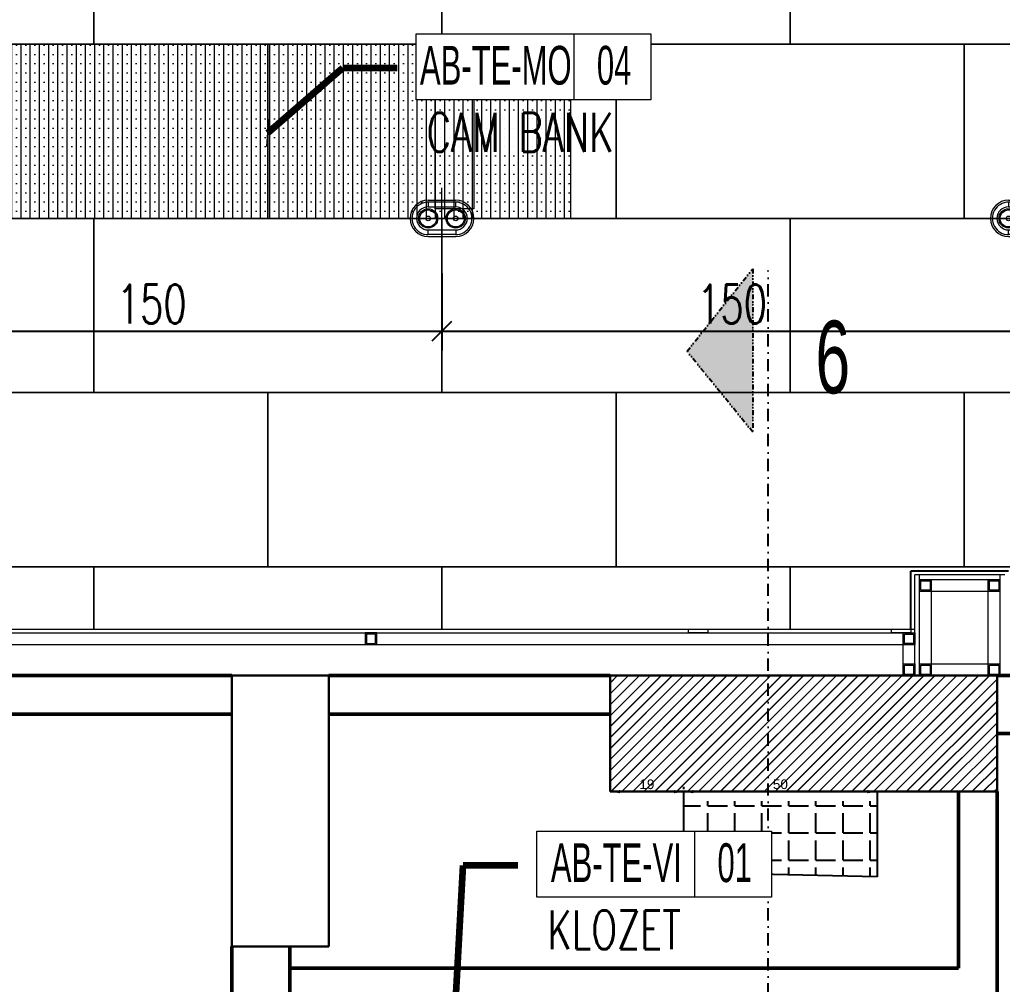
# Model space of a CAD drawing. Header units: millimetres. Extents: x 26282 to 30760, y 1404 to 4574.
# Drawn here: x 28027.6 to 28281.5, y 2150.4 to 2399.7 of the extents above; entities that cross this region are included whole.
import ezdxf
from ezdxf.enums import TextEntityAlignment as Align

# ---------------------------------------------------------------- set-up
doc = ezdxf.new("R2010")
doc.units = ezdxf.units.MM
doc.header["$LTSCALE"] = 0.25
doc.set_wipeout_variables(frame=1)
doc.header["$PDMODE"] = 3
doc.linetypes.add('DASHDOT', pattern=[25.4, 12.7, -6.35, 0, -6.35])
doc.linetypes.add('DIVIDE', pattern=[1.25, 0.5, -0.25, 0, -0.25, 0, -0.25])
for name, color, linetype, lineweight in [('AB-DUV', 4, 'Continuous', 50), ('BRONZE (3RDF)', 30, 'Continuous', 15), ('DUVAR', 22, 'Continuous', 50), ('FR-detay4', 4, 'Continuous', 20), ('GLASS (3RDF)', 140, 'Continuous', 9), ('GRİTON-tarama', 252, 'Continuous', 20), ('GYPSIUM BOARD (3RDF)', 97, 'Continuous', 20), ('LIGHTING FIXTURE (3RDF)', 20, 'Continuous', 15), ('METAL (3RDF)', 171, 'Continuous', 15), ('METAL KES', 5, 'Continuous', 5), ('METAL PROFILE (3RDF)', 251, 'Continuous', 18), ('MIPE2', 56, 'Continuous', 20), ('MKDU0', 50, 'Continuous', 30), ('SECTION LINE (3RDF)', 40, 'DIVIDE', 25), ('SERAMIK-floor (3RDF)', 32, 'Continuous', 15), ('TEXT-LOC-CODE-CEILING(3RDF)', 125, 'Continuous', 15), ('TEXT-LOC-CODE-KEY(3RDF)', 125, 'Continuous', 15), ('WIPEOUT-KEY-2(3RDF)', 9, 'Continuous', 5)]:
    doc.layers.add(name, color=color, linetype=linetype, lineweight=lineweight)
for name, color, linetype in [('BOYA (3RDF)', 151, 'Continuous'), ('DIM_RCP (3RDF)', 1, 'Continuous'), ('TEFRIS (3RDF)', 31, 'Continuous')]:
    doc.layers.add(name, color=color, linetype=linetype)
doc.styles.add('1-1-dim100', font='swissc.ttf', dxfattribs={"width": 0.75, "height": 25})
doc.styles.add('DIMTEXT', font='simplex.shx', dxfattribs={"width": 0.7})
doc.styles.add('K-20', font='simplex.shx', dxfattribs={"width": 0.7})
doc.styles.add('OLCU', font='ARIALN.TTF', dxfattribs={"width": 0.7})
doc.styles.get("Standard").update_dxf_attribs({"font": 'arial.ttf'})
doc.styles.add('STYLE1', font='cityb___.ttf', dxfattribs={"width": 0.7, "height": 3.75})
doc.dimstyles.new('(YP-ZC)D50', dxfattribs={"dimtxt": 10, "dimasz": 5, "dimexe": 5, "dimexo": 0, "dimgap": 2, "dimtad": 1, "dimdec": 1, "dimrnd": 0.5, "dimzin": 9, "dimdsep": 46, "dimtxsty": 'DIMTEXT', "dimblk": 'OBLIQUE', "dimcen": 0.09, "dimclrd": 256, "dimclre": 256, "dimclrt": 256, "dimadec": 0, "dimazin": 0, "dimtfac": 1, "dimtdec": 1, "dimtix": 1, "dimtmove": 2, "dimatfit": 3, "dimldrblk": 'OBLIQUE', "dimfxl": 15, "dimfxlon": 1, "dimtolj": 1, "dimtzin": 0, "dimlwd": -1, "dimlwe": -1, "dimarcsym": 0})
doc.dimstyles.new('ISO-25', dxfattribs={"dimtxt": 2.5, "dimasz": 2.5, "dimexe": 1.25, "dimexo": 0.625, "dimtad": 1, "dimtxsty": 'Standard', "dimcen": 2.5, "dimadec": 0, "dimazin": 0, "dimtfac": 1, "dimtmove": 0, "dimatfit": 3, "dimfxl": 1, "dimarcsym": 0})
doc.dimstyles.new('STANDARD20', dxfattribs={"dimtxt": 4, "dimasz": 2.5, "dimexe": 2.5, "dimexo": 0.1, "dimgap": 1, "dimtad": 1, "dimdec": 1, "dimdsep": 46, "dimtxsty": 'K-20', "dimblk1": 'OBLIQUE', "dimblk2": 'OBLIQUE', "dimsah": 1, "dimcen": 4.5, "dimdle": 2.5, "dimclrt": 256, "dimadec": 0, "dimazin": 0, "dimtfac": 1, "dimtdec": 1, "dimtix": 1, "dimtmove": 2, "dimatfit": 3, "dimldrblk": 'OBLIQUE', "dimfxl": 1, "dimtolj": 1, "dimarcsym": 0})

# ---------------------------------------------------------------- blocks, each defined once
blk = doc.blocks.new('A$C09803A89')
at = {"layer": 'METAL KES', "ltscale": 0.25}
for points in [[(0, 0), (3, 0), (3, 3), (0, 3)], [(0.3, 0.3), (2.7, 0.3), (2.7, 2.7), (0.3, 2.7)]]:
    blk.add_lwpolyline(points, close=True, dxfattribs=at)
blk = doc.blocks.new('*D171')
at = {"color": 0, "lineweight": -2, "ltscale": 0.25, "transparency": 16777216}
for p, q in [((28180.18, 2200.85), (28180.18, 2201.47)), ((28182.68, 2200.22), (28196.68, 2200.22)), ((28199.18, 2200.85), (28199.18, 2201.47))]:
    blk.add_line(p, q, dxfattribs=at)
at = {"color": 0, "ltscale": 0.25, "transparency": 16777216}
for points in [[(28182.68, 2200.64), (28182.68, 2199.8), (28180.18, 2200.22)], [(28196.68, 2200.64), (28196.68, 2199.8), (28199.18, 2200.22)]]:
    blk.add_solid(points, dxfattribs=at)
at = {"layer": 'Defpoints', "color": 0, "ltscale": 0.25, "transparency": 16777216}
for p in [(28180.18, 2200.22), (28199.18, 2200.22), (28199.18, 2200.22)]:
    blk.add_point(p, dxfattribs=at)
at = {"color": 0, "ltscale": 0.25, "transparency": 16777216, "insert": (28189.68, 2202.11), "char_height": 2.5, "attachment_point": 5}
blk.add_mtext('19', dxfattribs=at)
blk = doc.blocks.new('*D172')
at = {"color": 0, "lineweight": -2, "ltscale": 0.25, "transparency": 16777216}
for p, q in [((28199.18, 2200.85), (28199.18, 2201.47)), ((28201.68, 2200.22), (28246.68, 2200.22)), ((28249.18, 2199.6), (28249.18, 2198.97))]:
    blk.add_line(p, q, dxfattribs=at)
at = {"color": 0, "ltscale": 0.25, "transparency": 16777216}
for points in [[(28201.68, 2200.64), (28201.68, 2199.8), (28199.18, 2200.22)], [(28246.68, 2200.64), (28246.68, 2199.8), (28249.18, 2200.22)]]:
    blk.add_solid(points, dxfattribs=at)
at = {"layer": 'Defpoints', "color": 0, "ltscale": 0.25, "transparency": 16777216}
for p in [(28199.18, 2200.22), (28249.18, 2200.22), (28249.18, 2200.22)]:
    blk.add_point(p, dxfattribs=at)
at = {"color": 0, "ltscale": 0.25, "transparency": 16777216, "insert": (28224.18, 2202.11), "char_height": 2.5, "attachment_point": 5}
blk.add_mtext('50', dxfattribs=at)
blk = doc.blocks.new('A$C4D6E4202')
at = {"layer": 'GLASS (3RDF)', "ltscale": 0.25}
h = blk.add_hatch(dxfattribs=at)
h.set_pattern_fill('SACNCR', color=256, angle=45)
h.set_pattern_definition([(90, (-28923.2727, -4004.1375), (-2.38125, 4e-16), []), (90, (-28922.082, -4002.9469), (-2.38125, 4e-16), [0, -2.38125])])
h.paths.add_polyline_path([(200, 45), (0, 45), (0, 0), (200, 0)])
for p, q in [((0, 45), (200, 45)), ((0, 45), (0, 0)), ((200, 0), (200, 45)), ((0, 0), (200, 0))]:
    blk.add_line(p, q, dxfattribs=at)
at = {"layer": 'METAL (3RDF)', "ltscale": 0.25}
for points in [[(25, 2.5), (35, 2.5), (35, 42.5), (25, 42.5)], [(175, 2.5), (165, 2.5), (165, 42.5), (175, 42.5)]]:
    blk.add_lwpolyline(points, close=True, dxfattribs=at)
blk = doc.blocks.new('A$C5C8959E4')
at = {"layer": 'SECTION LINE (3RDF)', "ltscale": 25}
h = blk.add_hatch(color=256, dxfattribs=at)
h.dxf.hatch_style = 1
h.paths.add_polyline_path([(31.21, 0), (27.21, 26.62), (0, 28.41)])
at = {"layer": 'SECTION LINE (3RDF)', "ltscale": 10}
blk.add_lwpolyline([(31.21, 0), (27.21, 26.62), (0, 28.41)], close=True, dxfattribs=at)
blk = doc.blocks.new('A$C69A50632')
at = {"layer": 'TEXT-LOC-CODE-CEILING(3RDF)'}
blk.add_line((54.94, 0, 0), (54.94, 17.08, 0), dxfattribs=at)
at = {"layer": 'TEXT-LOC-CODE-CEILING(3RDF)', "elevation": 0}
blk.add_lwpolyline([(74.73, 0), (14.11, 0), (14.11, 17.08), (74.73, 17.08)], close=True, dxfattribs=at)
at = {"layer": 'TEXT-LOC-CODE-CEILING(3RDF)', "style": 'STYLE1', "width": 0.7}
for tag, p in [('MO-01', (24.87, 20.78, 0)), ('NO', (75.98, 20.78, 0))]:
    blk.add_attdef(tag, text='', height=16, rotation=180, dxfattribs=at).set_placement(p, align=Align.MIDDLE)
blk = doc.blocks.new('_Oblique')
at = {"color": 0, "linetype": 'ByBlock', "lineweight": -2}
blk.add_line((-0.5, -0.5), (0.5, 0.5), dxfattribs=at)
blk = doc.blocks.new('frfrfrfrf')
at = {"layer": 'LIGHTING FIXTURE (3RDF)', "color": 5, "ltscale": 0.25}
for p, q in [((0, -7.91), (0, 7.91)), ((-11.3, 0), (11.3, 0))]:
    blk.add_line(p, q, dxfattribs=at)
at = {"layer": 'LIGHTING FIXTURE (3RDF)', "color": 2, "ltscale": 0.25}
for p, q in [((-3.56, 4.69), (3.56, 4.69)), ((3.56, 4.19), (-3.56, 4.19)), ((-3.56, 4.19), (-3.56, 2.99)), ((-3.56, 2.99), (3.56, 2.99)), ((3.56, 2.99), (3.56, 4.19)), ((-3.56, -2.99), (3.59, -2.99)), ((-3.56, -4.19), (-3.56, -2.99)), ((3.59, -4.19), (-3.56, -4.19)), ((-3.56, -4.69), (3.56, -4.69)), ((3.56, -2.99), (3.56, -4.19))]:
    blk.add_line(p, q, dxfattribs=at)
for centre, radius in [((-3.56, 0), 2.49), ((-3.56, 0), 2.19), ((-3.56, 0), 0.6), ((3.56, 0), 2.49), ((3.56, 0), 2.19), ((3.56, 0), 0.6)]:
    blk.add_circle(centre, radius, dxfattribs=at)
for centre, radius, start, end in [((-3.56, 0), 4.69, 90, 270), ((-3.56, 0), 4.19, 90, 270.0013), ((-3.56, 0), 2.99, 90, 270), ((3.56, 0), 4.19, 269.6431, 90), ((3.56, 0), 4.69, 270, 90), ((3.56, 0), 2.99, 270, 90)]:
    blk.add_arc(centre, radius, start, end, dxfattribs=at)
blk = doc.blocks.new('*D218')
at = {"layer": 'Defpoints', "color": 0, "ltscale": 0.25, "transparency": 16777216}
for p in [(27986.7, 2340.44), (28136.7, 2340.44), (28136.7, 2319.22)]:
    blk.add_point(p, dxfattribs=at)
at = {"layer": 'DIM_RCP (3RDF)', "ltscale": 0.25, "transparency": 16777216}
for p, q in [((27986.7, 2334.22), (27986.7, 2314.22)), ((28136.7, 2334.22), (28136.7, 2314.22)), ((27986.7, 2319.22), (28136.7, 2319.22))]:
    blk.add_line(p, q, dxfattribs=at)
at = {"layer": 'DIM_RCP (3RDF)', "ltscale": 0.25, "transparency": 16777216, "xscale": 5, "yscale": 5, "zscale": 5, "rotation": 180}
blk.add_blockref('_Oblique', (27986.7, 2319.22), dxfattribs=at)
at = {"layer": 'DIM_RCP (3RDF)', "ltscale": 0.25, "transparency": 16777216, "xscale": 5, "yscale": 5, "zscale": 5}
blk.add_blockref('_Oblique', (28136.7, 2319.22), dxfattribs=at)
at = {"layer": 'DIM_RCP (3RDF)', "ltscale": 0.25, "transparency": 16777216, "insert": (28061.7, 2326.22), "char_height": 10, "attachment_point": 5, "style": 'DIMTEXT'}
blk.add_mtext('\\A1;150', dxfattribs=at)
blk = doc.blocks.new('*D219')
at = {"layer": 'Defpoints', "color": 0, "ltscale": 0.25, "transparency": 16777216}
for p in [(28136.7, 2340.44), (28286.7, 2340.44), (28286.7, 2319.22)]:
    blk.add_point(p, dxfattribs=at)
at = {"layer": 'DIM_RCP (3RDF)', "ltscale": 0.25, "transparency": 16777216}
for p, q in [((28136.7, 2334.22), (28136.7, 2314.22)), ((28286.7, 2334.22), (28286.7, 2314.22)), ((28136.7, 2319.22), (28286.7, 2319.22))]:
    blk.add_line(p, q, dxfattribs=at)
at = {"layer": 'DIM_RCP (3RDF)', "ltscale": 0.25, "transparency": 16777216, "xscale": 5, "yscale": 5, "zscale": 5, "rotation": 180}
blk.add_blockref('_Oblique', (28136.7, 2319.22), dxfattribs=at)
at = {"layer": 'DIM_RCP (3RDF)', "ltscale": 0.25, "transparency": 16777216, "xscale": 5, "yscale": 5, "zscale": 5}
blk.add_blockref('_Oblique', (28286.7, 2319.22), dxfattribs=at)
at = {"layer": 'DIM_RCP (3RDF)', "ltscale": 0.25, "transparency": 16777216, "insert": (28211.7, 2326.22), "char_height": 10, "attachment_point": 5, "style": 'DIMTEXT'}
blk.add_mtext('\\A1;150', dxfattribs=at)

msp = doc.modelspace()

# ---------------------------------------------------------------- hatches: boundary and pattern name
at = {"ltscale": 0.25}
h = msp.add_hatch(dxfattribs=at)
h.set_pattern_fill('ANGLE', color=256)
h.set_pattern_definition([(0, (0.006, -3042.232), (0, 6.985), [5.08, -1.905]), (90, (0.006, -3042.232), (-6.985, 4e-16), [5.08, -1.905])])
h.paths.add_polyline_path([(28236.427, 2197.721), (28199.186, 2197.721), (28199.196, 2179.3), (28200.17, 2179.279, -0.0164099), (28199.277, 2184.613), (28236.427, 2184.613)])
h.paths.add_polyline_path([(28249.185, 2197.721), (28236.427, 2197.721), (28236.427, 2184.613), (28249.185, 2184.613)])
h.paths.add_polyline_path([(28249.185, 2184.613), (28236.427, 2184.613), (28236.427, 2178.496), (28249.185, 2178.221)])
h.paths.add_polyline_path([(28236.427, 2184.613), (28199.277, 2184.613, 0.0164099), (28200.17, 2179.279), (28236.427, 2178.496)])
at = {"layer": 'GRİTON-tarama'}
h = msp.add_hatch(dxfattribs=at)
h.set_pattern_fill('JIS_LC_20', color=256, scale=0.1, angle=720, style=0)
h.set_pattern_definition([(45, (-48435.7422, -79133.6994), (-1.414213562, 1.414213562), []), (45, (-48435.7022, -79133.6994), (-1.414213562, 1.414213562), [])])
h.paths.add_polyline_path([(28280.171, 2230.221), (28180.179, 2230.221), (28180.179, 2200.221), (28230.175, 2200.221), (28280.171, 2200.221)])
h = msp.add_hatch(dxfattribs=at)
h.set_pattern_fill('JIS_LC_20', color=256, scale=0.1, angle=720, style=0)
h.set_pattern_definition([(45, (-48435.7422, -79133.6994), (-1.414213562, 1.414213562), []), (45, (-48435.7022, -79133.6994), (-1.414213562, 1.414213562), [])])
h.paths.add_polyline_path([(28280.171, 2230.221), (28180.179, 2230.221), (28180.179, 2200.221), (28230.175, 2200.221), (28280.171, 2200.221)])

# ---------------------------------------------------------------- linework, layer by layer
at = {"ltscale": 0.25}
for p, q in [((28199.196, 2179.3), (28199.185, 2200.221)), ((28249.185, 2200.221), (28249.185, 2178.221)), ((28249.185, 2178.221), (28199.196, 2179.3))]:
    msp.add_line(p, q, dxfattribs=at)
at = {"layer": 'AB-DUV', "ltscale": 10}
for p, q in [((27792.605, 2230.221), (28082.353, 2230.221)), ((27792.605, 2230.221), (28082.353, 2230.221)), ((27782.605, 2220.221), (28082.353, 2220.221)), ((28082.353, 2160.221), (28082.353, 1988.353)), ((28082.353, 2160.221), (28082.353, 1988.353)), ((28097.353, 2160.221), (28097.353, 1987.68)), ((28097.353, 2160.221), (28097.353, 1987.68))]:
    msp.add_line(p, q, dxfattribs=at)
at = {"layer": 'AB-DUV', "ltscale": 0.25}
for p, q in [((28180.173, 2230.221), (28107.426, 2230.221)), ((28280.171, 2230.221), (28296.17, 2230.221)), ((28180.173, 2220.221), (28107.426, 2220.221)), ((28280.171, 2215.221), (28296.17, 2215.221))]:
    msp.add_line(p, q, dxfattribs=at)
at = {"layer": 'BOYA (3RDF)', "ltscale": 0.25}
msp.add_line((28283.171, 2257.221), (28257.915, 2257.221), dxfattribs=at)
msp.add_lwpolyline([(28257.915, 2242.221), (28257.915, 2257.221)], dxfattribs=at)
at = {"layer": 'BRONZE (3RDF)', "ltscale": 0.25}
for points in [[(28205.415, 2241.221), (28200.415, 2241.221), (28200.415, 2242.221), (28205.415, 2242.221)], [(28257.915, 2241.221), (28252.915, 2241.221), (28252.915, 2242.221), (28257.915, 2242.221)]]:
    msp.add_lwpolyline(points, close=True, dxfattribs=at)
at = {"layer": 'DUVAR'}
for p, q in [((28270.17, 2200.221), (28270.17, 2154.586)), ((28280.17, 2200.221), (28280.17, 2133.881)), ((28097.353, 2154.586), (28270.17, 2154.586))]:
    msp.add_line(p, q, dxfattribs=at)
at = {"layer": 'FR-detay4'}
for p, q in [((27782.605, 2230.221), (28082.353, 2230.221)), ((27792.605, 2220.221), (28082.353, 2220.221))]:
    msp.add_line(p, q, dxfattribs=at)
at = {"layer": 'GLASS (3RDF)', "ltscale": 0.25}
for p, q in [((27816.862, 2242.221), (28258.915, 2242.221)), ((27816.862, 2241.221), (28258.915, 2241.221))]:
    msp.add_line(p, q, dxfattribs=at)
at = {"layer": 'GYPSIUM BOARD (3RDF)', "ltscale": 0.25}
for p, q in [((28258.915, 2230.221), (28258.915, 2256.221)), ((28282.171, 2256.221), (28258.915, 2256.221)), ((28260.165, 2230.221), (28260.165, 2256.221)), ((28280.921, 2256.221), (28280.921, 2230.221)), ((28280.921, 2254.971), (28260.165, 2254.971))]:
    msp.add_line(p, q, dxfattribs=at)
at = {"layer": 'METAL (3RDF)', "ltscale": 0.25}
msp.add_lwpolyline([(28263.165, 2233.221), (28277.921, 2233.221), (28277.921, 2251.971), (28263.165, 2251.971)], close=True, dxfattribs=at)
at = {"layer": 'METAL PROFILE (3RDF)', "ltscale": 0.25}
for p, q in [((27816.862, 2238.221), (28258.915, 2238.221)), ((28255.915, 2233.221), (28255.915, 2238.221))]:
    msp.add_line(p, q, dxfattribs=at)
at = {"layer": 'MIPE2'}
msp.add_lwpolyline([(28180.173, 2230.221), (28107.426, 2230.221)], dxfattribs=at)
at = {"layer": 'MKDU0'}
for p, q in [((28082.353, 2230.221), (28082.353, 2160.221)), ((28107.426, 2230.221), (28082.353, 2230.221)), ((28082.353, 2230.221), (28082.353, 2160.221)), ((28107.426, 2230.221), (28082.353, 2230.221)), ((28107.426, 2160.221), (28107.426, 2230.221)), ((28107.426, 2230.221), (28107.426, 2210.221)), ((28107.426, 2160.221), (28107.426, 2230.221)), ((28107.426, 2230.221), (28107.426, 2210.221)), ((28180.179, 2230.221), (28280.171, 2230.221)), ((28180.179, 2200.221), (28180.179, 2230.221)), ((28180.179, 2230.221), (28280.171, 2230.221)), ((28280.171, 2230.221), (28280.171, 2200.221)), ((28280.171, 2200.221), (28280.171, 2230.221)), ((28280.171, 2200.221), (28180.179, 2200.221)), ((28280.171, 2200.221), (28180.179, 2200.221)), ((28082.353, 2160.221), (28107.426, 2160.221)), ((28082.353, 2160.221), (28107.426, 2160.221))]:
    msp.add_line(p, q, dxfattribs=at)
at = {"layer": 'SECTION LINE (3RDF)', "linetype": 'DASHDOT'}
msp.add_line((28221.035, 1934.729), (28221.035, 2334.885), dxfattribs=at)
at = {"layer": 'SERAMIK-floor (3RDF)', "ltscale": 0.25}
for points in [[(27956.7, 2438.346), (27956.7, 2393.346), (28046.7, 2393.346), (28046.7, 2438.346)], [(28046.7, 2438.346), (28046.7, 2393.346), (28136.7, 2393.346), (28136.7, 2438.346)], [(28136.7, 2438.346), (28136.7, 2393.346), (28226.7, 2393.346), (28226.7, 2438.346)], [(28226.7, 2438.346), (28226.7, 2393.346), (28316.7, 2393.346), (28316.7, 2438.346)], [(28001.7, 2393.346), (28001.7, 2348.346), (28091.7, 2348.346), (28091.7, 2393.346)], [(28091.7, 2393.346), (28091.7, 2348.346), (28181.7, 2348.346), (28181.7, 2393.346)], [(28181.7, 2393.346), (28181.7, 2348.346), (28271.7, 2348.346), (28271.7, 2393.346)], [(28271.7, 2393.346), (28271.7, 2348.346), (28361.7, 2348.346), (28361.7, 2393.346)], [(27956.7, 2348.346), (27956.7, 2303.346), (28046.7, 2303.346), (28046.7, 2348.346)], [(28046.7, 2348.346), (28046.7, 2303.346), (28136.7, 2303.346), (28136.7, 2348.346)], [(28136.7, 2348.346), (28136.7, 2303.346), (28226.7, 2303.346), (28226.7, 2348.346)], [(28226.7, 2348.346), (28226.7, 2303.346), (28316.7, 2303.346), (28316.7, 2348.346)], [(28001.7, 2303.346), (28001.7, 2258.346), (28091.7, 2258.346), (28091.7, 2303.346)], [(28091.7, 2303.346), (28091.7, 2258.346), (28181.7, 2258.346), (28181.7, 2303.346)], [(28181.7, 2303.346), (28181.7, 2258.346), (28271.7, 2258.346), (28271.7, 2303.346)], [(28271.7, 2303.346), (28271.7, 2258.346), (28361.7, 2258.346), (28361.7, 2303.346)]]:
    msp.add_lwpolyline(points, close=True, dxfattribs=at)
for points in [[(28046.7, 2242.221), (28046.7, 2258.346), (27956.7, 2258.346), (27956.7, 2242.221)], [(28136.7, 2242.221), (28136.7, 2258.346), (28046.7, 2258.346), (28046.7, 2242.221)], [(28226.7, 2242.221), (28226.7, 2258.346), (28136.7, 2258.346), (28136.7, 2242.221)], [(28316.7, 2234.721), (28316.7, 2258.346), (28226.7, 2258.346), (28226.7, 2242.221)]]:
    msp.add_lwpolyline(points, dxfattribs=at)

# ---------------------------------------------------------------- block references
at = {"layer": 'LIGHTING FIXTURE (3RDF)'}
msp.add_blockref('frfrfrfrf', (28286.7, 2348.346), dxfattribs=at)
at = {"layer": 'METAL KES', "ltscale": 0.25, "xscale": -1}
for p in [(28263.165, 2251.971), (28280.921, 2251.971), (28258.915, 2238.221), (28258.915, 2230.221), (28263.165, 2230.221), (28280.921, 2230.221)]:
    msp.add_blockref('A$C09803A89', p, dxfattribs=at)
at = {"layer": 'METAL KES', "ltscale": 0.25}
msp.add_blockref('A$C09803A89', (28116.862, 2238.221), dxfattribs=at)
at = {"layer": 'SECTION LINE (3RDF)', "ltscale": 10, "xscale": -1, "rotation": 47.68726183474023}
msp.add_blockref('A$C5C8959E4', (28238.046, 2316.217), dxfattribs=at)

# ---------------------------------------------------------------- texts
at = {"layer": 'SECTION LINE (3RDF)', "ltscale": 10, "style": '1-1-dim100', "width": 0.75}
msp.add_text('6', height=18.75, rotation=359.95593, dxfattribs=at).set_placement((28233.238, 2303.147))
at = {"layer": 'TEXT-LOC-CODE-KEY(3RDF)', "color": 252, "style": 'K-20', "width": 0.7}
msp.add_text('KLOZET', height=10, rotation=359.99975, dxfattribs=at).set_placement((28163.947, 2159.525))

# ---------------------------------------------------------------- dimensions: what is measured, and where the dimension line sits
at = {"ltscale": 0.25}
for base, p1, p2, picture, middle in [((28199.185, 2200.221), (28180.185, 2200.221), (28199.185, 2200.221), '*D171', (28189.685, 2202.113)), ((28249.185, 2200.221), (28199.185, 2200.221), (28249.185, 2200.221), '*D172', (28224.185, 2202.113))]:
    dim = msp.add_linear_dim(base=base, p1=p1, p2=p2, dimstyle='ISO-25', dxfattribs=at)
    dim.commit()
    dim.dimension.update_dxf_attribs({"geometry": picture, "text_midpoint": middle})
at = {"layer": 'DIM_RCP (3RDF)', "ltscale": 0.25}
for base, p1, p2, picture, middle in [((28136.7, 2319.223), (27986.7, 2340.439), (28136.7, 2340.439), '*D218', (28061.7, 2326.223)), ((28286.7, 2319.223), (28136.7, 2340.439), (28286.7, 2340.439), '*D219', (28211.7, 2326.223))]:
    dim = msp.add_linear_dim(base=base, p1=p1, p2=p2, dimstyle='(YP-ZC)D50', dxfattribs=at)
    dim.commit()
    dim.dimension.update_dxf_attribs({"geometry": picture, "text_midpoint": middle})

# ---------------------------------------------------------------- leaders
at = {"layer": 'TEXT-LOC-CODE-KEY(3RDF)'}
msp.add_leader([(28137.42, 2094.131, 0), (28142.225, 2181.227, 0), (28156.278, 2181.227, 0)], dimstyle='STANDARD20', override={"dimasz": 5, "dimclrd": 256, "dimclre": 256, "dimlwd": 65535, "dimlwe": 65535}, dxfattribs=at)

# ---------------------------------------------------------------- next in the draw order: block references
at = {"layer": 'TEFRIS (3RDF)', "ltscale": 0.25, "xscale": -1}
msp.add_blockref('A$C4D6E4202', (28169.92, 2348.346), dxfattribs=at)

# ---------------------------------------------------------------- next in the draw order: wipeouts: each hides what was drawn before it
msp.add_wipeout([(28161.238, 2190.012), (28221.851, 2190.012), (28221.851, 2172.936), (28161.238, 2172.936)]).translate(0, 0, 0).dxf.layer = 'WIPEOUT-KEY-2(3RDF)'

# ---------------------------------------------------------------- next in the draw order: block references
at = {"layer": 'LIGHTING FIXTURE (3RDF)'}
msp.add_blockref('frfrfrfrf', (28136.7, 2348.346), dxfattribs=at)
at = {"layer": 'TEXT-LOC-CODE-KEY(3RDF)'}
ref = msp.add_blockref('A$C69A50632', (28147.124, 2172.936), dxfattribs=at)
ref.add_attrib('NO', '01', dxfattribs={"height": 10, "rotation": 180, "style": 'OLCU', "text_generation_flag": 6, "width": 0.7}).set_placement((28212.375, 2181.867, 0), align=Align.MIDDLE)
ref.add_attrib('MO-01', 'AB-TE-VI', dxfattribs={"height": 10, "rotation": 180, "style": 'OLCU', "text_generation_flag": 6, "width": 0.7}).set_placement((28181.784, 2181.867, 0), align=Align.MIDDLE)

# ---------------------------------------------------------------- next in the draw order: texts
at = {"layer": 'TEXT-LOC-CODE-KEY(3RDF)', "color": 252, "style": 'K-20', "width": 0.7}
msp.add_text('CAM BANK', height=10, rotation=359.99975, dxfattribs=at).set_placement((28132.777, 2365.58, 0))

# ---------------------------------------------------------------- next in the draw order: leaders
at = {"layer": 'TEXT-LOC-CODE-KEY(3RDF)'}
msp.add_leader([(28091.681, 2370.45), (28111.056, 2387.283), (28125.109, 2387.283)], dimstyle='STANDARD20', override={"dimasz": 5, "dimclrd": 256, "dimclre": 256, "dimlwd": 65535, "dimlwe": 65535}, dxfattribs=at)

# ---------------------------------------------------------------- next in the draw order: wipeouts: each hides what was drawn before it
msp.add_wipeout([(28130.068, 2396.068), (28190.681, 2396.068), (28190.681, 2378.992), (28130.068, 2378.992)]).translate(0, 0, 0).dxf.layer = 'WIPEOUT-KEY-2(3RDF)'

# ---------------------------------------------------------------- next in the draw order: block references
ref = msp.add_blockref('A$C69A50632', (28115.954, 2378.992, 0), dxfattribs=at)
ref.add_attrib('NO', '04', dxfattribs={"height": 10, "rotation": 180, "style": 'OLCU', "text_generation_flag": 6, "width": 0.7}).set_placement((28181.206, 2387.923, 0), align=Align.MIDDLE)
ref.add_attrib('MO-01', 'AB-TE-MO', dxfattribs={"height": 10, "rotation": 180, "style": 'OLCU', "text_generation_flag": 6, "width": 0.7}).set_placement((28150.614, 2387.923, 0), align=Align.MIDDLE)

doc.saveas('drawing.dxf')
